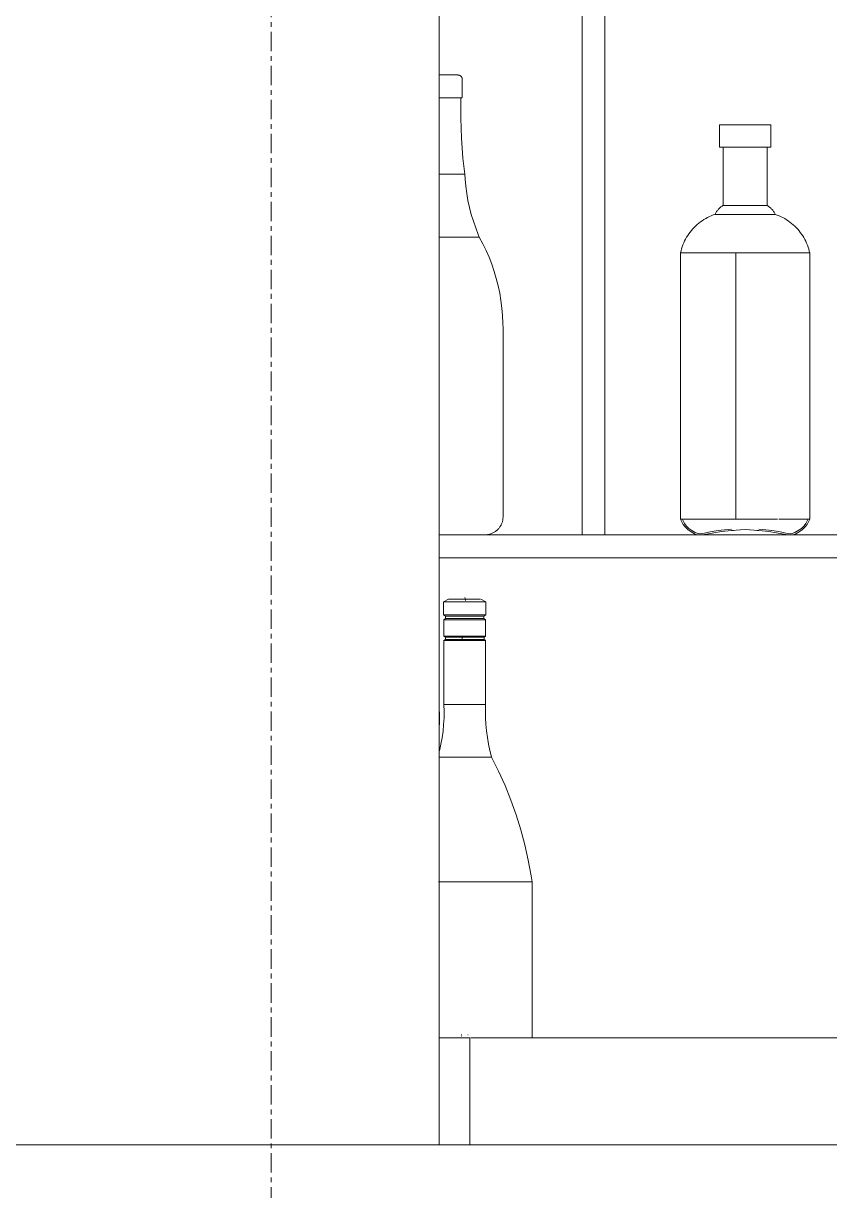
# Model space of a CAD drawing. Header units: inches. Extents: x 22 to 382261, y 22 to 371281.
# Drawn here: x 86769 to 87296, y 143830 to 144594 of the extents above; entities that cross this region are included whole.
import ezdxf

# ---------------------------------------------------------------- set-up
doc = ezdxf.new("R2010")
doc.units = ezdxf.units.IN
doc.header["$MEASUREMENT"] = 0
doc.linetypes.add('Grid Line 1_2_', pattern=[22.225, 12.7, -3.175, 3.175, -3.175])
for name, color, linetype, lineweight in [('A-COLS', 52, 'Continuous', 9), ('A-FLOR-HRAL', 11, 'Continuous', 9), ('A-GENM', 13, 'Continuous', 9), ('I-FURN', 30, 'Continuous', 9), ('Q-CASE', 31, 'Continuous', 9), ('S-GRID', 1, 'Continuous', 9)]:
    doc.layers.add(name, color=color, linetype=linetype, lineweight=lineweight)

# ---------------------------------------------------------------- blocks, each defined once
blk = doc.blocks.new('Railing - Railing-537520-Section B-B')
at = {"layer": 'A-FLOR-HRAL'}
blk.add_line((3136.81, 5280), (-7103.19, 5280), dxfattribs=at)
blk = doc.blocks.new('Top Rail Type - Top Rail_Internal_-537676-Section B-B')
at = {"layer": 'A-FLOR-HRAL'}
blk.add_line((3136.81, 5280), (-7103.19, 5280), dxfattribs=at)
blk = doc.blocks.new('Casework 30 - Casework 30-869156-Section B-B')
at = {"layer": 'Q-CASE'}
blk.add_line((-1287.2, 5350), (-1687.65, 5350), dxfattribs=at)
blk = doc.blocks.new('Bar_Stool_-_Stivi_6177_0001 - Bar_Stool_-_Stivi_6177_0001-V84-Section B-B')
at = {"layer": 'I-FURN'}
for p, q in [((-1688.19, 5350), (-1708.19, 5350)), ((-1688.19, 5350), (-1688.19, 5279.81)), ((-1688.19, 5180), (-1688.19, 5219.84)), ((-1708.19, 5180), (-1688.19, 5180)), ((-1688.19, 5180), (-1688.19, 5150)), ((-1688.19, 5130), (-1688.19, 5050))]:
    blk.add_line(p, q, dxfattribs=at)
blk = doc.blocks.new('M8 - M8-V262-Section B-B')
at = {"layer": 'I-FURN'}
for p, q in [((-1614.86, 6021), (-1614.86, 5679)), ((-1599.86, 5679), (-1599.86, 6021)), ((-973.19, 5679), (-1708.19, 5679)), ((-1614.86, 5679), (-1599.86, 5679)), ((-1708.19, 5664), (-973.19, 5664))]:
    blk.add_line(p, q, dxfattribs=at)
blk = doc.blocks.new('FP_281-Section B-B')
at = {"layer": 'I-FURN', "flags": 128}
blk.add_lwpolyline([(-1673.96, 5533.55), (-1669.39, 5524.36), (-1665.19, 5515), (-1661.36, 5505.48), (-1657.93, 5495.81), (-1654.88, 5486.01), (-1652.22, 5476.1), (-1649.96, 5466.08), (-1648.11, 5455.99), (-1647.49, 5452.01)], dxfattribs=at)
blk = doc.blocks.new('FP_282-Section B-B')
at = {"layer": 'I-FURN', "flags": 128}
blk.add_lwpolyline([(-1677.92, 5568.05), (-1678.03, 5563.71), (-1677.97, 5559.37), (-1677.74, 5555.04), (-1677.34, 5550.72), (-1676.76, 5546.42), (-1676.01, 5542.15), (-1675.09, 5537.91), (-1674.01, 5533.71), (-1673.96, 5533.55)], dxfattribs=at)
blk = doc.blocks.new('FP_283-Section B-B')
at = {"layer": 'I-FURN'}
for p, q in [((-1708.19, 5564.75), (-1708.08, 5561.8)), ((-1708.08, 5561.8), (-1708.05, 5558.85)), ((-1708.05, 5558.85), (-1708.08, 5555.9)), ((-1708.08, 5555.9), (-1708.17, 5552.96))]:
    blk.add_line(p, q, dxfattribs=at)
at = {"layer": 'I-FURN', "flags": 128}
blk.add_lwpolyline([(-1708, 5537.75), (-1707.07, 5541.99), (-1706.32, 5546.26), (-1705.73, 5550.56), (-1705.32, 5554.87), (-1705.08, 5559.21), (-1705.02, 5563.54), (-1705.13, 5567.88), (-1705.13, 5568.05)], dxfattribs=at)
blk = doc.blocks.new('FP_284-Section B-B')
at = {"layer": 'I-FURN'}
blk.add_line((-1677.92, 5609.81), (-1678.85, 5610.6), dxfattribs=at)
blk = doc.blocks.new('FP_285-Section B-B')
at = {"layer": 'I-FURN'}
blk.add_line((-1704.2, 5610.6), (-1705.13, 5609.81), dxfattribs=at)
blk = doc.blocks.new('FP_286-Section B-B')
at = {"layer": 'I-FURN'}
blk.add_line((-1678.85, 5610.6), (-1678.85, 5612.04), dxfattribs=at)
blk = doc.blocks.new('FP_287-Section B-B')
at = {"layer": 'I-FURN'}
for p, q in [((-1704.2, 5612.04), (-1704.2, 5610.6)), ((-1693.31, 5610.6), (-1693.31, 5612.04))]:
    blk.add_line(p, q, dxfattribs=at)
blk = doc.blocks.new('FP_288-Section B-B')
at = {"layer": 'I-FURN'}
blk.add_line((-1678.85, 5612.04), (-1677.86, 5612.79), dxfattribs=at)
blk = doc.blocks.new('FP_289-Section B-B')
at = {"layer": 'I-FURN'}
blk.add_line((-1705.19, 5612.79), (-1704.2, 5612.04), dxfattribs=at)
blk = doc.blocks.new('FP_290-Section B-B')
at = {"layer": 'I-FURN'}
blk.add_line((-1705.41, 5626.69), (-1704.1, 5625.67), dxfattribs=at)
blk = doc.blocks.new('FP_291-Section B-B')
at = {"layer": 'I-FURN'}
blk.add_line((-1677.64, 5635.09), (-1680.91, 5636.98), dxfattribs=at)
blk = doc.blocks.new('FP_292-Section B-B')
at = {"layer": 'I-FURN'}
for p, q in [((-1702.14, 5636.98), (-1705.41, 5635.09)), ((-1691.2, 5637.05), (-1691.38, 5637.99)), ((-1690.97, 5636.1), (-1691.2, 5637.05))]:
    blk.add_line(p, q, dxfattribs=at)
blk = doc.blocks.new('FP_293-Section B-B')
at = {"layer": 'I-FURN', "flags": 128}
blk.add_lwpolyline([(-1689.43, 5351.91), (-1689.26, 5351.91), (-1689.21, 5351.91), (-1689.23, 5351.91), (-1689.32, 5351.91), (-1689.58, 5351.91)], dxfattribs=at)
blk = doc.blocks.new('FP_294-Section B-B')
at = {"layer": 'I-FURN', "flags": 128}
blk.add_lwpolyline([(-1693.62, 5351.91), (-1693.79, 5351.91), (-1693.84, 5351.91), (-1693.82, 5351.91), (-1693.73, 5351.91), (-1693.47, 5351.91)], dxfattribs=at)
blk = doc.blocks.new('FP_295-Section B-B')
at = {"layer": 'I-FURN'}
blk.add_line((-1693.43, 5351.01), (-1693.62, 5351.03), dxfattribs=at)
blk = doc.blocks.new('BOTELLA_02 - BOTELLA_02-V280-Section B-B')
at = {"layer": 'I-FURN'}
for p, q in [((-1705.41, 5635.09), (-1705.41, 5626.69)), ((-1705.41, 5635.09), (-1688.4, 5635.09)), ((-1702.14, 5636.98), (-1689.14, 5636.98)), ((-1689.14, 5636.98), (-1681.37, 5636.98)), ((-1688.4, 5635.09), (-1677.64, 5635.09)), ((-1677.64, 5626.69), (-1677.64, 5635.09)), ((-1705.41, 5626.69), (-1688.4, 5626.69)), ((-1704.1, 5624.24), (-1705.19, 5623.32)), ((-1705.19, 5623.32), (-1705.19, 5612.79)), ((-1705.19, 5623.32), (-1688.45, 5623.32)), ((-1704.1, 5625.67), (-1704.1, 5624.24)), ((-1704.1, 5625.67), (-1688.7, 5625.67)), ((-1704.1, 5624.24), (-1688.7, 5624.24)), ((-1688.7, 5625.67), (-1678.95, 5625.67)), ((-1688.7, 5624.24), (-1678.95, 5624.24)), ((-1688.45, 5623.32), (-1677.86, 5623.32)), ((-1688.4, 5626.69), (-1677.64, 5626.69)), ((-1678.95, 5625.67), (-1677.64, 5626.69)), ((-1678.95, 5624.24), (-1678.95, 5625.67)), ((-1677.86, 5623.32), (-1678.95, 5624.24)), ((-1677.86, 5612.79), (-1677.86, 5623.32)), ((-1705.19, 5612.79), (-1688.45, 5612.79)), ((-1704.2, 5612.04), (-1688.67, 5612.04)), ((-1688.67, 5612.04), (-1678.85, 5612.04)), ((-1688.45, 5612.79), (-1677.86, 5612.79)), ((-1705.13, 5609.81), (-1705.13, 5568.05)), ((-1705.13, 5609.81), (-1688.46, 5609.81)), ((-1704.2, 5610.6), (-1688.67, 5610.6)), ((-1688.67, 5610.6), (-1678.85, 5610.6)), ((-1688.46, 5609.81), (-1677.92, 5609.81)), ((-1677.92, 5568.05), (-1677.92, 5609.81)), ((-1705.13, 5568.05), (-1688.46, 5568.05)), ((-1688.46, 5568.05), (-1677.92, 5568.05)), ((-1708.44, 5533.55), (-1687.57, 5533.55)), ((-1687.57, 5533.55), (-1673.96, 5533.55)), ((-1708.65, 5452.01), (-1681.62, 5452.01)), ((-1681.62, 5452.01), (-1647.49, 5452.01)), ((-1647.49, 5350), (-1647.49, 5452.01))]:
    blk.add_line(p, q, dxfattribs=at)
for name in ['FP_292-Section B-B', 'FP_291-Section B-B', 'FP_290-Section B-B', 'FP_289-Section B-B', 'FP_287-Section B-B', 'FP_288-Section B-B', 'FP_286-Section B-B', 'FP_285-Section B-B', 'FP_284-Section B-B', 'FP_283-Section B-B', 'FP_282-Section B-B', 'FP_281-Section B-B', 'FP_294-Section B-B', 'FP_295-Section B-B', 'FP_293-Section B-B']:
    blk.add_blockref(name, (0, 0), dxfattribs=at)
blk = doc.blocks.new('FP_318-Section B-B')
at = {"layer": 'I-FURN'}
for p, q in [((-1550.41, 5863.43), (-1550.41, 5689.13)), ((-1514.37, 5689.13), (-1514.37, 5863.43)), ((-1465.97, 5689.13), (-1465.97, 5863.43))]:
    blk.add_line(p, q, dxfattribs=at)
blk = doc.blocks.new('BOTELLA_02_ABSOLUTE BODKA - BOTELLA_02_ABSOLUTE BODKA-V317-Section B-B')
at = {"layer": 'I-FURN'}
for p, q in [((-1524.91, 5947.19), (-1524.91, 5932.57)), ((-1491.47, 5947.19), (-1524.91, 5947.19)), ((-1491.47, 5932.57), (-1491.47, 5947.19)), ((-1491.47, 5932.57), (-1524.91, 5932.57)), ((-1522.66, 5932.57), (-1522.66, 5894.34)), ((-1493.72, 5894.34), (-1493.72, 5932.57)), ((-1493.72, 5894.34), (-1522.66, 5894.34)), ((-1488.49, 5888.57), (-1527.89, 5888.57)), ((-1465.97, 5863.43), (-1550.41, 5863.43)), ((-1550.41, 5689.13), (-1487.08, 5689.13)), ((-1486.07, 5689.13), (-1465.97, 5689.13))]:
    blk.add_line(p, q, dxfattribs=at)
at = {"layer": 'I-FURN', "flags": 128}
for points in [[(-1527.89, 5888.57), (-1527.67, 5889.04), (-1527.42, 5889.5), (-1527.15, 5889.95), (-1526.87, 5890.38), (-1526.57, 5890.81), (-1526.25, 5891.23), (-1525.92, 5891.63), (-1525.57, 5892.01), (-1525.21, 5892.39), (-1524.83, 5892.75), (-1524.43, 5893.09), (-1524.03, 5893.42), (-1523.61, 5893.73), (-1523.18, 5894.02), (-1522.73, 5894.3), (-1522.66, 5894.34)], [(-1493.72, 5894.34), (-1493.28, 5894.06), (-1492.84, 5893.77), (-1492.42, 5893.46), (-1492.01, 5893.14), (-1491.62, 5892.8), (-1491.24, 5892.44), (-1490.87, 5892.07), (-1490.52, 5891.69), (-1490.18, 5891.29), (-1489.86, 5890.88), (-1489.56, 5890.45), (-1489.27, 5890.02), (-1489, 5889.57), (-1488.75, 5889.11), (-1488.52, 5888.64), (-1488.49, 5888.57)], [(-1550.41, 5863.43), (-1550.1, 5864.76), (-1549.73, 5866.07), (-1549.31, 5867.37), (-1548.84, 5868.65), (-1548.32, 5869.91), (-1547.74, 5871.15), (-1547.12, 5872.36), (-1546.45, 5873.55), (-1545.74, 5874.71), (-1544.98, 5875.84), (-1544.17, 5876.94), (-1543.32, 5878.01), (-1542.43, 5879.04), (-1541.5, 5880.03), (-1540.52, 5880.99), (-1539.51, 5881.91), (-1538.47, 5882.79), (-1537.39, 5883.62), (-1536.28, 5884.41), (-1535.14, 5885.16), (-1533.97, 5885.85), (-1532.77, 5886.51), (-1531.54, 5887.11), (-1530.3, 5887.66), (-1529.03, 5888.17), (-1527.89, 5888.57)], [(-1488.49, 5888.57), (-1487.2, 5888.11), (-1485.94, 5887.6), (-1484.7, 5887.04), (-1483.47, 5886.43), (-1482.28, 5885.78), (-1481.11, 5885.07), (-1479.97, 5884.32), (-1478.87, 5883.53), (-1477.79, 5882.69), (-1476.75, 5881.8), (-1475.74, 5880.88), (-1474.78, 5879.92), (-1473.85, 5878.92), (-1472.96, 5877.88), (-1472.12, 5876.81), (-1471.32, 5875.71), (-1470.56, 5874.58), (-1469.85, 5873.41), (-1469.19, 5872.22), (-1468.57, 5871), (-1468, 5869.76), (-1467.49, 5868.5), (-1467.02, 5867.22), (-1466.61, 5865.92), (-1466.25, 5864.6), (-1465.97, 5863.43)], [(-1539.64, 5679), (-1541.26, 5679.61), (-1543.58, 5680.85), (-1545.71, 5682.45), (-1547.51, 5684.24), (-1548.71, 5685.82), (-1550.41, 5689.13)], [(-1550.41, 5689.13), (-1548.71, 5685.82), (-1547.51, 5684.24), (-1545.71, 5682.45), (-1543.58, 5680.85), (-1541.26, 5679.61), (-1539.64, 5679)], [(-1549.41, 5689.51), (-1547.8, 5686.36), (-1546.69, 5684.89), (-1544.97, 5683.19), (-1542.96, 5681.69), (-1540.77, 5680.51), (-1538.87, 5679.8), (-1537.78, 5679.6), (-1536.69, 5679.73), (-1534.85, 5680.11), (-1532.24, 5680.67), (-1528.69, 5681.33), (-1523.81, 5682.03), (-1517.13, 5682.73)], [(-1517.13, 5682.73), (-1523.81, 5682.03), (-1528.69, 5681.33), (-1532.24, 5680.67), (-1534.85, 5680.11), (-1536.69, 5679.73), (-1537.78, 5679.6), (-1538.87, 5679.8), (-1540.77, 5680.51), (-1542.96, 5681.69), (-1544.97, 5683.19), (-1546.69, 5684.89), (-1547.8, 5686.36), (-1549.41, 5689.51)], [(-1499.25, 5682.73), (-1492.57, 5682.03), (-1487.69, 5681.33), (-1484.15, 5680.67), (-1481.54, 5680.11), (-1479.7, 5679.73), (-1478.6, 5679.6), (-1477.51, 5679.8), (-1475.61, 5680.51), (-1473.42, 5681.69), (-1471.41, 5683.19), (-1469.7, 5684.89), (-1468.59, 5686.36), (-1466.97, 5689.51)], [(-1466.97, 5689.51), (-1468.59, 5686.36), (-1469.7, 5684.89), (-1471.41, 5683.19), (-1473.42, 5681.69), (-1475.61, 5680.51), (-1477.51, 5679.8), (-1478.6, 5679.6), (-1479.7, 5679.73), (-1481.54, 5680.11), (-1484.15, 5680.67), (-1487.69, 5681.33), (-1492.57, 5682.03), (-1499.25, 5682.73)], [(-1465.97, 5689.13), (-1467.67, 5685.82), (-1468.87, 5684.24), (-1470.68, 5682.45), (-1472.81, 5680.85), (-1475.13, 5679.61), (-1476.74, 5679)], [(-1476.74, 5679), (-1475.13, 5679.61), (-1472.81, 5680.85), (-1470.68, 5682.45), (-1468.87, 5684.24), (-1467.67, 5685.82), (-1465.97, 5689.13)], [(-1534.71, 5679.14), (-1532.11, 5679.7), (-1528.6, 5680.35), (-1523.75, 5681.05), (-1517.11, 5681.75), (-1508.19, 5682.39)], [(-1515.77, 5681.84), (-1517.11, 5681.75), (-1523.75, 5681.05), (-1528.6, 5680.35), (-1532.11, 5679.7), (-1534.71, 5679.14)], [(-1508.19, 5682.39), (-1499.28, 5681.75), (-1492.63, 5681.05), (-1487.79, 5680.35), (-1484.28, 5679.7), (-1481.68, 5679.14)], [(-1481.68, 5679.14), (-1484.28, 5679.7), (-1487.79, 5680.35), (-1492.63, 5681.05), (-1499.28, 5681.75), (-1500.62, 5681.84)]]:
    blk.add_lwpolyline(points, dxfattribs=at)
at = {"layer": 'I-FURN'}
blk.add_blockref('FP_318-Section B-B', (0, 0), dxfattribs=at)
blk = doc.blocks.new('BOTELLA_04_CASILLERO DEL DIABLO - BOTELLA_04_CASILLERO DEL DIABLO-V329-Section B-B')
at = {"layer": 'A-GENM'}
for p, q in [((-1693.11, 5965.73), (-1693.11, 5976.73)), ((-1708.37, 5964.73), (-1694.11, 5964.73)), ((-1691.49, 5914.8), (-1708.37, 5914.8)), ((-1708.37, 5914.8), (-1691.49, 5914.8)), ((-1691.49, 5914.8), (-1691.3, 5911.59)), ((-1708.22, 5873.73), (-1682.01, 5873.73)), ((-1666.49, 5690.77), (-1666.49, 5814))]:
    blk.add_line(p, q, dxfattribs=at)
at = {"layer": 'A-GENM', "flags": 128}
for points in [[(-1696.11, 5979.73), (-1696.12, 5979.73), (-1696.14, 5979.73), (-1696.18, 5979.73), (-1696.24, 5979.73), (-1696.32, 5979.73), (-1696.41, 5979.73), (-1696.51, 5979.73), (-1696.64, 5979.73), (-1696.77, 5979.73), (-1696.93, 5979.73), (-1697.1, 5979.73), (-1697.28, 5979.73), (-1697.48, 5979.73), (-1697.7, 5979.73), (-1697.92, 5979.73), (-1698.16, 5979.73), (-1698.42, 5979.73), (-1698.69, 5979.73), (-1698.97, 5979.73), (-1699.26, 5979.73), (-1699.56, 5979.73), (-1699.88, 5979.73), (-1700.2, 5979.73), (-1700.54, 5979.73), (-1700.88, 5979.73), (-1701.24, 5979.73), (-1701.6, 5979.73), (-1701.97, 5979.73), (-1702.35, 5979.73), (-1702.73, 5979.73), (-1703.12, 5979.73), (-1703.52, 5979.73), (-1703.92, 5979.73), (-1704.32, 5979.73), (-1704.73, 5979.73), (-1705.14, 5979.73), (-1705.55, 5979.73), (-1705.97, 5979.73), (-1706.38, 5979.73), (-1706.8, 5979.73), (-1707.21, 5979.73), (-1707.62, 5979.73), (-1708.04, 5979.73)], [(-1699.73, 5979.73), (-1699.42, 5979.73), (-1699.12, 5979.73), (-1698.84, 5979.73), (-1698.56, 5979.73), (-1698.3, 5979.73), (-1698.05, 5979.73), (-1697.82, 5979.73), (-1697.6, 5979.73), (-1697.39, 5979.73), (-1697.2, 5979.73), (-1697.02, 5979.73), (-1696.86, 5979.73), (-1696.71, 5979.73), (-1696.58, 5979.73), (-1696.46, 5979.73), (-1696.36, 5979.73), (-1696.28, 5979.73), (-1696.21, 5979.73), (-1696.16, 5979.73), (-1696.13, 5979.73), (-1696.11, 5979.73), (-1696.11, 5979.73)], [(-1696.11, 5979.73), (-1695.99, 5979.73), (-1695.87, 5979.72), (-1695.75, 5979.71), (-1695.63, 5979.7), (-1695.51, 5979.67), (-1695.4, 5979.65), (-1695.28, 5979.62), (-1695.17, 5979.58), (-1695.05, 5979.54), (-1694.94, 5979.5), (-1694.83, 5979.45), (-1694.72, 5979.39), (-1694.62, 5979.34), (-1694.52, 5979.28), (-1694.42, 5979.21), (-1694.32, 5979.14), (-1694.22, 5979.07), (-1694.13, 5978.99), (-1694.04, 5978.91), (-1693.96, 5978.82), (-1693.88, 5978.74), (-1693.8, 5978.65), (-1693.72, 5978.55), (-1693.65, 5978.45), (-1693.58, 5978.35), (-1693.52, 5978.25), (-1693.46, 5978.15), (-1693.41, 5978.04), (-1693.36, 5977.93), (-1693.31, 5977.82), (-1693.27, 5977.71), (-1693.24, 5977.59), (-1693.2, 5977.48), (-1693.18, 5977.36), (-1693.15, 5977.24), (-1693.13, 5977.12), (-1693.12, 5977.01), (-1693.11, 5976.89), (-1693.11, 5976.77), (-1693.11, 5976.73)], [(-1708.11, 5964.73), (-1707.62, 5964.73), (-1707.12, 5964.73), (-1706.63, 5964.73), (-1706.13, 5964.73), (-1705.64, 5964.73), (-1705.14, 5964.73), (-1704.65, 5964.73), (-1704.16, 5964.73), (-1703.68, 5964.73), (-1703.2, 5964.73), (-1702.72, 5964.73), (-1702.26, 5964.73), (-1701.79, 5964.73), (-1701.34, 5964.73), (-1700.89, 5964.73), (-1700.46, 5964.73), (-1700.03, 5964.73), (-1699.61, 5964.73), (-1699.21, 5964.73), (-1698.81, 5964.73), (-1698.43, 5964.73), (-1698.06, 5964.73), (-1697.7, 5964.73), (-1697.36, 5964.73), (-1697.03, 5964.73), (-1696.72, 5964.73), (-1696.43, 5964.73), (-1696.15, 5964.73), (-1695.88, 5964.73), (-1695.63, 5964.73), (-1695.41, 5964.73), (-1695.19, 5964.73), (-1695, 5964.73), (-1694.82, 5964.73), (-1694.67, 5964.73), (-1694.53, 5964.73), (-1694.41, 5964.73), (-1694.31, 5964.73), (-1694.23, 5964.73), (-1694.17, 5964.73), (-1694.13, 5964.73), (-1694.11, 5964.73), (-1694.11, 5964.73)], [(-1694.11, 5964.73), (-1694.12, 5964.73), (-1694.15, 5964.73), (-1694.2, 5964.73), (-1694.27, 5964.73), (-1694.36, 5964.73), (-1694.46, 5964.73), (-1694.59, 5964.73), (-1694.74, 5964.73), (-1694.9, 5964.73), (-1695.09, 5964.73), (-1695.29, 5964.73), (-1695.51, 5964.73), (-1695.75, 5964.73)], [(-1694.11, 5964.73), (-1694.16, 5951.58), (-1693.68, 5938.43), (-1692.68, 5925.31), (-1691.49, 5914.8)], [(-1693.11, 5965.73), (-1693.11, 5965.69), (-1693.11, 5965.65), (-1693.12, 5965.61), (-1693.12, 5965.57), (-1693.13, 5965.53), (-1693.14, 5965.5), (-1693.15, 5965.46), (-1693.16, 5965.42), (-1693.17, 5965.38), (-1693.19, 5965.34), (-1693.2, 5965.31), (-1693.22, 5965.27), (-1693.24, 5965.24), (-1693.26, 5965.2), (-1693.28, 5965.17), (-1693.31, 5965.14), (-1693.33, 5965.1), (-1693.36, 5965.07), (-1693.38, 5965.04), (-1693.41, 5965.02), (-1693.44, 5964.99), (-1693.47, 5964.96), (-1693.5, 5964.94), (-1693.54, 5964.91), (-1693.57, 5964.89), (-1693.6, 5964.87), (-1693.64, 5964.85), (-1693.67, 5964.83), (-1693.71, 5964.82), (-1693.75, 5964.8), (-1693.78, 5964.79), (-1693.82, 5964.78), (-1693.86, 5964.76), (-1693.9, 5964.76), (-1693.94, 5964.75), (-1693.98, 5964.74), (-1694.02, 5964.74), (-1694.06, 5964.73), (-1694.1, 5964.73), (-1694.11, 5964.73)], [(-1691.3, 5911.59), (-1690.86, 5906.93), (-1690.24, 5902.28), (-1689.43, 5897.67), (-1688.44, 5893.1), (-1687.27, 5888.56), (-1685.91, 5884.08), (-1684.38, 5879.66), (-1682.67, 5875.3), (-1682.01, 5873.73)], [(-1682.01, 5873.73), (-1679.71, 5869.39), (-1677.58, 5864.97), (-1675.63, 5860.47), (-1673.86, 5855.89), (-1672.28, 5851.24), (-1670.88, 5846.54), (-1669.68, 5841.78), (-1668.66, 5836.98), (-1667.84, 5832.14), (-1667.21, 5827.27), (-1666.78, 5822.38), (-1666.54, 5817.48), (-1666.49, 5814)], [(-1666.49, 5690.77), (-1666.5, 5690.3), (-1666.53, 5689.83), (-1666.58, 5689.36), (-1666.64, 5688.89), (-1666.73, 5688.43), (-1666.83, 5687.97), (-1666.95, 5687.52), (-1667.09, 5687.07), (-1667.25, 5686.62), (-1667.42, 5686.19), (-1667.61, 5685.76), (-1667.82, 5685.33), (-1668.05, 5684.92), (-1668.29, 5684.52), (-1668.55, 5684.12), (-1668.82, 5683.74), (-1669.11, 5683.37), (-1669.41, 5683.01), (-1669.73, 5682.66), (-1670.06, 5682.33), (-1670.41, 5682.01), (-1670.76, 5681.7), (-1671.13, 5681.41), (-1671.51, 5681.13), (-1671.9, 5680.87), (-1672.3, 5680.62), (-1672.71, 5680.39), (-1673.13, 5680.18), (-1673.56, 5679.98), (-1674, 5679.8), (-1674.44, 5679.64), (-1674.89, 5679.49), (-1675.34, 5679.37), (-1675.8, 5679.26), (-1676.26, 5679.17), (-1676.73, 5679.1), (-1677.19, 5679.05), (-1677.66, 5679.02), (-1678.13, 5679)]]:
    blk.add_lwpolyline(points, dxfattribs=at)

msp = doc.modelspace()

# ---------------------------------------------------------------- linework, layer by layer
at = {"layer": 'A-COLS'}
msp.add_line((87040.81, 143860.19), (87040.81, 145912.79), dxfattribs=at)
at = {"layer": 'S-GRID', "linetype": 'Grid Line 1_2_'}
msp.add_line((86930.81, 138130.35), (86930.81, 149286.14), dxfattribs=at)

# ---------------------------------------------------------------- block references
at = {"layer": 'A-FLOR-HRAL'}
for name in ['Railing - Railing-537520-Section B-B', 'Top Rail Type - Top Rail_Internal_-537676-Section B-B']:
    msp.add_blockref(name, (88749, 138580.35), dxfattribs=at)
at = {"layer": 'A-GENM'}
msp.add_blockref('BOTELLA_04_CASILLERO DEL DIABLO - BOTELLA_04_CASILLERO DEL DIABLO-V329-Section B-B', (88749, 138580.35), dxfattribs=at)
at = {"layer": 'I-FURN'}
for name in ['M8 - M8-V262-Section B-B', 'BOTELLA_02_ABSOLUTE BODKA - BOTELLA_02_ABSOLUTE BODKA-V317-Section B-B', 'BOTELLA_02 - BOTELLA_02-V280-Section B-B', 'Bar_Stool_-_Stivi_6177_0001 - Bar_Stool_-_Stivi_6177_0001-V84-Section B-B']:
    msp.add_blockref(name, (88749, 138580.35), dxfattribs=at)
at = {"layer": 'Q-CASE'}
msp.add_blockref('Casework 30 - Casework 30-869156-Section B-B', (88749, 138580.35), dxfattribs=at)

doc.saveas('drawing.dxf')
